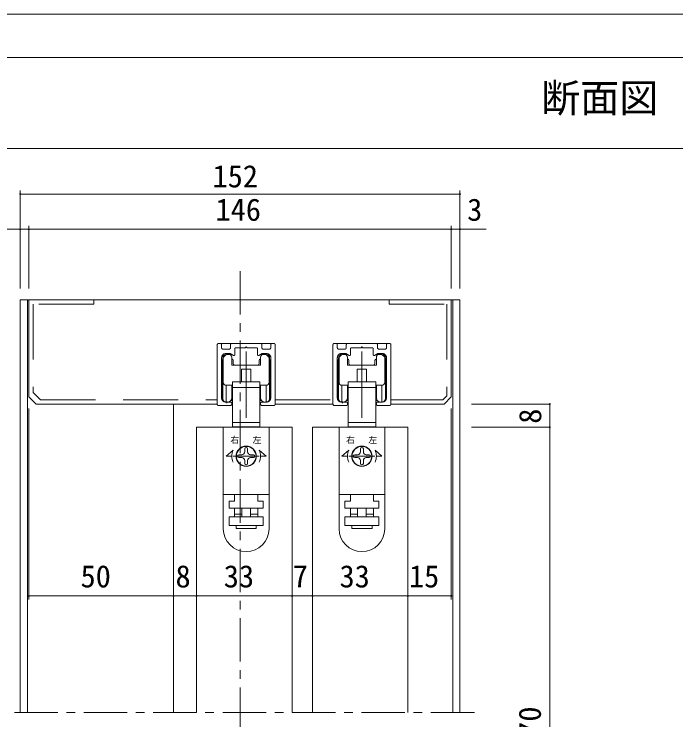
# Model space of a CAD drawing. Units: millimetres on the paper, enlarged 10 times, with parts at other scales. Extents: x -2000 to 2000, y -1385 to 1385.
# Drawn here: x -1469 to -707, y 572 to 1385 of the extents above; entities that cross this region are included whole.
import ezdxf
from ezdxf.enums import TextEntityAlignment as Align

# ---------------------------------------------------------------- set-up
doc = ezdxf.new("R2010")
doc.units = ezdxf.units.MM
doc.header["$LTSCALE"] = 10
for name, pattern in [('CHAIN1', [8, 5, -1, 1, -1]), ('USER2', [9.525, 6.35, -3.175]), ('USER3', [31.75, 15.875, -3.175, 3.175, -3.175, 3.175, -3.175]), ('USER4', [50.8, 31.75, -6.35, 6.35, -6.35])]:
    doc.linetypes.add(name, pattern=pattern)
doc.layers.add('1-1_0', color=7, linetype='Continuous', lineweight=20)
doc.layers.add('2-0_18', color=7, linetype='Continuous', lineweight=18)
doc.styles.add('ＭＳ ゴシック', font='')
doc.styles.get('ＭＳ ゴシック').set_extended_font_data('MS Gothic')

msp = doc.modelspace()

# ---------------------------------------------------------------- linework, layer by layer
at = {"layer": '1-1_0'}
for p, q in [((-1950, 1335), (380, 1335)), ((-1950, 1230), (380, 1230))]:
    msp.add_line(p, q, dxfattribs=at)
msp.add_lwpolyline([(-2000, -1385), (2000, -1385), (2000, 1385), (-2000, 1385)], close=True, dxfattribs=at)
at = {"layer": '2-0_18', "color": 4, "lineweight": 9}
for p, q in [((-1461.97, 1141.26), (-1461.97, 1181.84)), ((-955.31, 1141.26), (-955.31, 1181.84)), ((-1461.97, 1177.68), (-955.31, 1177.68)), ((-1461.97, 1069.01), (-1461.97, 1141.26)), ((-1451.97, 1069.01), (-1451.97, 1141.26)), ((-1451.97, 1069.01), (-1451.97, 1141.26)), ((-965.31, 1069.01), (-965.31, 1141.26)), ((-965.31, 1069.01), (-965.31, 1141.26)), ((-955.31, 1069.01), (-955.31, 1141.26)), ((-1451.97, 1137.09), (-965.31, 1137.09)), ((-941.97, 935.68), (-851.83, 935.68)), ((-1451.97, 930.68), (-1451.97, 710.51)), ((-965.31, 930.68), (-965.31, 710.51)), ((-941.97, 909.01), (-851.83, 909.01)), ((-851.83, 138.52), (-851.83, 909.01)), ((-1285.31, 714.67), (-1451.97, 714.67)), ((-1258.64, 714.67), (-1285.31, 714.67)), ((-1258.64, 714.67), (-1148.64, 714.67)), ((-1148.64, 714.67), (-1125.31, 714.67)), ((-1125.31, 714.67), (-1015.31, 714.67)), ((-1015.31, 714.67), (-965.31, 714.67))]:
    msp.add_line(p, q, dxfattribs=at)
at = {"layer": '2-0_18', "linetype": 'CHAIN1', "lineweight": 20}
for p, q in [((-1208.64, 1089.01), (-1208.64, 38.52)), ((-938.64, 580.19), (-1478.64, 580.19))]:
    msp.add_line(p, q, dxfattribs=at)
at = {"layer": '2-0_18', "lineweight": 20}
for p, q in [((-1461.97, 1055.68), (-1451.97, 1055.68)), ((-1461.97, 1055.68), (-1461.97, 580.19)), ((-1453.64, 1055.68), (-1453.64, 580.19)), ((-965.31, 1055.68), (-955.31, 1055.68)), ((-963.64, 1055.68), (-963.64, 580.19)), ((-955.31, 1055.68), (-955.31, 580.19)), ((-1234.89, 935.68), (-1234.89, 1004.01)), ((-1233.23, 1005.68), (-1171.56, 1005.68)), ((-1168.23, 1004.01), (-1168.23, 935.68)), ((-1101.56, 935.68), (-1101.56, 1004.01)), ((-1099.89, 1005.68), (-1038.23, 1005.68)), ((-1034.89, 1004.01), (-1034.89, 935.68)), ((-1225.05, 992.52), (-1227.41, 990.16)), ((-1223.87, 993.01), (-1221.56, 993.01)), ((-1181.56, 993.01), (-1179.25, 993.01)), ((-1178.07, 992.52), (-1175.72, 990.16)), ((-1091.72, 992.52), (-1094.07, 990.16)), ((-1090.54, 993.01), (-1088.23, 993.01)), ((-1048.23, 993.01), (-1045.92, 993.01)), ((-1044.74, 992.52), (-1042.38, 990.16)), ((-1228.89, 986.01), (-1228.89, 941.34)), ((-1227.89, 988.99), (-1227.89, 960.68)), ((-1218.23, 980.68), (-1218.23, 989.68)), ((-1216.56, 986.01), (-1216.56, 982.34)), ((-1186.56, 986.01), (-1186.56, 982.34)), ((-1184.89, 989.68), (-1184.89, 980.68)), ((-1175.23, 988.99), (-1175.23, 960.68)), ((-1174.23, 986.01), (-1174.23, 941.34)), ((-1095.56, 986.01), (-1095.56, 941.34)), ((-1094.56, 988.99), (-1094.56, 960.68)), ((-1084.89, 980.68), (-1084.89, 989.68)), ((-1083.23, 986.01), (-1083.23, 982.34)), ((-1053.23, 986.01), (-1053.23, 982.34)), ((-1051.56, 989.68), (-1051.56, 980.68)), ((-1041.89, 988.99), (-1041.89, 960.68)), ((-1040.89, 986.01), (-1040.89, 941.34)), ((-1184.89, 980.68), (-1218.23, 980.68)), ((-1206.89, 976.01), (-1206.89, 961.35)), ((-1196.23, 976.01), (-1206.89, 976.01)), ((-1196.23, 961.35), (-1196.23, 976.01)), ((-1051.56, 980.68), (-1084.89, 980.68)), ((-1073.56, 976.01), (-1073.56, 961.35)), ((-1062.89, 976.01), (-1073.56, 976.01)), ((-1062.89, 961.35), (-1062.89, 976.01)), ((-1185.7, 954.68), (-1185.7, 961.35)), ((-1052.37, 954.68), (-1052.37, 961.35)), ((-1218.23, 957.34), (-1224.56, 957.34)), ((-1217.42, 954.68), (-1185.7, 954.68)), ((-1217.42, 954.68), (-1217.42, 914.34)), ((-1185.7, 914.34), (-1185.7, 954.68)), ((-1184.89, 957.34), (-1178.56, 957.34)), ((-1084.89, 957.34), (-1091.23, 957.34)), ((-1084.08, 954.68), (-1052.37, 954.68)), ((-1084.08, 954.68), (-1084.08, 914.34)), ((-1052.37, 914.34), (-1052.37, 954.68)), ((-1051.56, 957.34), (-1045.23, 957.34)), ((-973.64, 935.68), (-965.31, 944.01)), ((-1443.64, 935.68), (-1234.89, 935.68)), ((-1440.31, 935.68), (-1405.31, 935.68)), ((-1285.31, 935.68), (-1285.31, 580.19)), ((-1219.5, 939.68), (-1217.42, 939.68)), ((-1185.7, 939.68), (-1183.62, 939.68)), ((-1168.23, 935.68), (-1101.56, 935.68)), ((-1086.17, 939.68), (-1084.08, 939.68)), ((-1052.37, 939.68), (-1050.29, 939.68)), ((-1034.89, 935.68), (-973.64, 935.68)), ((-973.64, 935.68), (-987.7, 935.68)), ((-1185.7, 909.34), (-1185.7, 914.34)), ((-1052.37, 909.34), (-1052.37, 914.34)), ((-1258.64, 909.01), (-1258.64, 580.19)), ((-1258.64, 909.01), (-1148.64, 909.01)), ((-1217.42, 909.34), (-1185.7, 909.34)), ((-1214.87, 909.34), (-1214.87, 909.01)), ((-1188.2, 909.01), (-1188.2, 909.34)), ((-1148.64, 909.01), (-1148.64, 580.19)), ((-1125.31, 909.01), (-1125.31, 580.19)), ((-1125.31, 909.01), (-1015.31, 909.01)), ((-1084.08, 909.34), (-1052.37, 909.34)), ((-1081.53, 909.34), (-1081.53, 909.01)), ((-1054.87, 909.01), (-1054.87, 909.34)), ((-1015.31, 909.01), (-1015.31, 580.19)), ((-1227.89, 792.01), (-1227.89, 831.34)), ((-1175.23, 792.01), (-1175.23, 831.34)), ((-1094.56, 792.01), (-1094.56, 831.34)), ((-1041.89, 792.01), (-1041.89, 831.34)), ((-1015.31, 834.92), (-1015.31, 710.51)), ((-1258.64, 796.23), (-1258.64, 710.51)), ((-1148.64, 796.23), (-1148.64, 710.51)), ((-1148.64, 796.23), (-1148.64, 710.51)), ((-1125.31, 796.23), (-1125.31, 710.51)), ((-1125.31, 796.23), (-1125.31, 710.51)), ((-1015.31, 796.23), (-1015.31, 710.51)), ((-1285.31, 756.27), (-1285.31, 710.51)), ((-1285.31, 756.27), (-1285.31, 710.51)), ((-1258.64, 756.27), (-1258.64, 710.51))]:
    msp.add_line(p, q, dxfattribs=at)
at = {"layer": '2-0_18', "color": 6, "linetype": 'USER3'}
for p, q in [((-1233.23, 1005.68), (-1231.56, 1005.68)), ((-1229.89, 1004.01), (-1229.89, 1000.68)), ((-1219.56, 1000.68), (-1219.56, 1004.01)), ((-1183.56, 1004.01), (-1183.56, 1000.68)), ((-1173.23, 1000.68), (-1173.23, 1004.01)), ((-1171.56, 1005.68), (-1169.89, 1005.68)), ((-1099.89, 1005.68), (-1098.23, 1005.68)), ((-1096.56, 1004.01), (-1096.56, 1000.68)), ((-1086.23, 1000.68), (-1086.23, 1004.01)), ((-1050.23, 1004.01), (-1050.23, 1000.68)), ((-1039.89, 1000.68), (-1039.89, 1004.01)), ((-1038.23, 1005.68), (-1036.56, 1005.68)), ((-1228.23, 999.01), (-1221.23, 999.01)), ((-1214.56, 992.66), (-1214.56, 999.68)), ((-1188.56, 999.68), (-1188.56, 992.66)), ((-1181.89, 999.01), (-1174.89, 999.01)), ((-1094.89, 999.01), (-1087.89, 999.01)), ((-1081.23, 992.66), (-1081.23, 999.68)), ((-1055.23, 999.68), (-1055.23, 992.66)), ((-1048.56, 999.01), (-1041.56, 999.01)), ((-1229.89, 989.01), (-1229.89, 943.01)), ((-1173.23, 943.01), (-1173.23, 989.01)), ((-1096.56, 989.01), (-1096.56, 943.01)), ((-1039.89, 943.01), (-1039.89, 989.01)), ((-1224.89, 938.01), (-1219.23, 938.01)), ((-1218.23, 937.01), (-1218.23, 935.68)), ((-1184.89, 935.68), (-1184.89, 937.01)), ((-1183.89, 938.01), (-1178.23, 938.01)), ((-1091.56, 938.01), (-1085.89, 938.01)), ((-1084.89, 937.01), (-1084.89, 935.68)), ((-1051.56, 935.68), (-1051.56, 937.01)), ((-1050.56, 938.01), (-1044.89, 938.01)), ((-1219.89, 934.01), (-1233.23, 934.01)), ((-1169.89, 934.01), (-1183.23, 934.01)), ((-1086.56, 934.01), (-1099.89, 934.01)), ((-1036.56, 934.01), (-1049.89, 934.01))]:
    msp.add_line(p, q, dxfattribs=at)
at = {"layer": '2-0_18', "color": 3, "linetype": 'USER4'}
for p, q in [((-1201.56, 996.41), (-1201.56, 919.74)), ((-1068.23, 996.41), (-1068.23, 919.74))]:
    msp.add_line(p, q, dxfattribs=at)
at = {"layer": '2-0_18'}
for p, q in [((-1228.56, 942.01), (-1228.56, 988.68)), ((-1174.56, 942.01), (-1174.56, 988.68)), ((-1095.23, 942.01), (-1095.23, 988.68)), ((-1041.23, 942.01), (-1041.23, 988.68)), ((-1224.58, 938.01), (-1224.56, 957.34)), ((-1218.23, 943.01), (-1218.23, 957.34)), ((-1218.23, 953.68), (-1217.42, 953.68)), ((-1184.89, 953.68), (-1185.7, 953.68)), ((-1184.89, 943.01), (-1184.89, 957.34)), ((-1178.54, 938.01), (-1178.56, 957.34)), ((-1091.24, 938.01), (-1091.23, 957.34)), ((-1084.89, 943.01), (-1084.89, 957.34)), ((-1084.89, 953.68), (-1084.08, 953.68)), ((-1051.56, 953.68), (-1052.37, 953.68)), ((-1051.56, 943.01), (-1051.56, 957.34)), ((-1045.21, 938.01), (-1045.23, 957.34)), ((-1224.56, 938.01), (-1223.23, 938.01)), ((-1178.56, 938.01), (-1179.89, 938.01)), ((-1091.23, 938.01), (-1089.89, 938.01)), ((-1045.23, 938.01), (-1046.56, 938.01)), ((-1227.89, 909.01), (-1227.89, 831.34)), ((-1175.23, 909.01), (-1227.89, 909.01)), ((-1175.23, 909.01), (-1175.23, 831.34)), ((-1094.56, 909.01), (-1094.56, 831.34)), ((-1041.89, 909.01), (-1094.56, 909.01)), ((-1041.89, 909.01), (-1041.89, 831.34)), ((-1224.66, 875.68), (-1216.69, 882.68)), ((-1203.23, 884.01), (-1203.23, 880.68)), ((-1199.89, 880.68), (-1199.89, 884.01)), ((-1178.46, 875.68), (-1186.44, 882.68)), ((-1091.32, 875.68), (-1083.35, 882.68)), ((-1069.89, 884.01), (-1069.89, 880.68)), ((-1066.56, 880.68), (-1066.56, 884.01)), ((-1045.13, 875.68), (-1053.1, 882.68)), ((-1224.66, 875.68), (-1218.23, 875.68)), ((-1216.45, 875.68), (-1186.67, 875.68)), ((-1206.56, 877.34), (-1209.89, 877.34)), ((-1209.89, 874.01), (-1206.56, 874.01)), ((-1203.23, 870.68), (-1203.23, 867.34)), ((-1199.89, 867.34), (-1199.89, 870.68)), ((-1193.23, 877.34), (-1196.56, 877.34)), ((-1196.56, 874.01), (-1193.23, 874.01)), ((-1178.46, 875.68), (-1184.89, 875.68)), ((-1091.32, 875.68), (-1084.89, 875.68)), ((-1083.12, 875.68), (-1053.34, 875.68)), ((-1073.23, 877.34), (-1076.56, 877.34)), ((-1076.56, 874.01), (-1073.23, 874.01)), ((-1069.89, 870.68), (-1069.89, 867.34)), ((-1066.56, 867.34), (-1066.56, 870.68)), ((-1059.89, 877.34), (-1063.23, 877.34)), ((-1063.23, 874.01), (-1059.89, 874.01)), ((-1045.13, 875.68), (-1051.56, 875.68)), ((-1175.23, 831.34), (-1227.89, 831.34)), ((-1214.89, 824.01), (-1214.89, 831.34)), ((-1188.23, 831.34), (-1188.23, 824.01)), ((-1041.89, 831.34), (-1094.56, 831.34)), ((-1081.56, 824.01), (-1081.56, 831.34)), ((-1054.89, 831.34), (-1054.89, 824.01)), ((-1214.89, 824.01), (-1221.23, 824.01)), ((-1221.23, 824.01), (-1221.23, 822.34)), ((-1181.89, 824.01), (-1188.23, 824.01)), ((-1181.89, 822.34), (-1181.89, 824.01)), ((-1181.89, 822.34), (-1181.89, 815.68)), ((-1081.56, 824.01), (-1087.89, 824.01)), ((-1087.89, 824.01), (-1087.89, 822.34)), ((-1048.56, 824.01), (-1054.89, 824.01)), ((-1048.56, 822.34), (-1048.56, 824.01)), ((-1048.56, 822.34), (-1048.56, 815.68)), ((-1214.89, 809.01), (-1214.89, 815.68)), ((-1206.56, 815.68), (-1206.56, 805.68)), ((-1196.56, 815.68), (-1196.56, 805.68)), ((-1188.23, 815.68), (-1188.23, 809.01)), ((-1081.56, 809.01), (-1081.56, 815.68)), ((-1073.23, 815.68), (-1073.23, 805.68)), ((-1063.23, 815.68), (-1063.23, 805.68)), ((-1054.89, 815.68), (-1054.89, 809.01)), ((-1221.23, 795.68), (-1221.23, 805.68)), ((-1221.23, 805.68), (-1181.89, 805.68)), ((-1214.89, 809.01), (-1206.56, 809.01)), ((-1214.89, 805.68), (-1214.89, 809.01)), ((-1087.89, 795.68), (-1087.89, 805.68)), ((-1087.89, 805.68), (-1048.56, 805.68)), ((-1081.56, 809.01), (-1073.23, 809.01)), ((-1081.56, 805.68), (-1081.56, 809.01)), ((-1213.23, 795.68), (-1213.23, 792.34)), ((-1079.89, 795.68), (-1079.89, 792.34))]:
    msp.add_line(p, q, dxfattribs=at)
at = {"layer": '2-0_18', "linetype": 'USER2', "lineweight": 20}
for p, q in [((-1438.64, 940.68), (-1446.97, 949.01)), ((-1438.64, 940.68), (-1234.89, 940.68)), ((-1168.23, 940.68), (-1101.56, 940.68)), ((-974.82, 940.68), (-1034.89, 940.68))]:
    msp.add_line(p, q, dxfattribs=at)
at = {"layer": '2-0_18', "color": 2}
for p, q in [((-1223.91, 938.81), (-1223.91, 936.87)), ((-1090.57, 938.81), (-1090.57, 936.87))]:
    msp.add_line(p, q, dxfattribs=at)
at = {"layer": '2-0_18', "color": 4, "lineweight": 9}
for points in [[(-1451.97, 1137.09), (-1461.97, 1137.09), (-1492.25, 1137.09)], [(-965.31, 1137.09), (-955.31, 1137.09), (-925.03, 1137.09)], [(-941.97, 935.68), (-851.83, 935.68), (-851.83, 909.01)]]:
    msp.add_lwpolyline(points, dxfattribs=at)
at = {"layer": '2-0_18', "lineweight": 20}
for points in [[(-965.31, 944.01), (-965.31, 1055.68), (-1451.97, 1055.68), (-1451.97, 944.01), (-1443.64, 935.68)], [(-1217.42, 954.68), (-1217.42, 961.35), (-1185.7, 961.35)], [(-1084.08, 954.68), (-1084.08, 961.35), (-1052.37, 961.35)], [(-1217.42, 909.34), (-1217.42, 914.34), (-1185.7, 914.34)], [(-1084.08, 909.34), (-1084.08, 914.34), (-1052.37, 914.34)]]:
    msp.add_lwpolyline(points, dxfattribs=at)
at = {"layer": '2-0_18', "linetype": 'USER2', "lineweight": 20}
for points in [[(-1376.97, 1055.68), (-1376.97, 1050.68), (-1446.97, 1050.68), (-1446.97, 949.01)], [(-1036.98, 1055.68), (-1036.98, 1050.68), (-970.31, 1050.68), (-970.31, 945.19), (-974.82, 940.68)]]:
    msp.add_lwpolyline(points, dxfattribs=at)
at = {"layer": '2-0_18', "color": 6, "linetype": 'USER3'}
for points in [[(-1217.89, 1005.68), (-1201.56, 1005.68), (-1185.23, 1005.68)], [(-1213.56, 1000.68), (-1202.56, 1000.68), (-1201.56, 1001.68), (-1200.56, 1000.68), (-1189.56, 1000.68)], [(-1084.56, 1005.68), (-1068.23, 1005.68), (-1051.89, 1005.68)], [(-1080.23, 1000.68), (-1069.23, 1000.68), (-1068.23, 1001.68), (-1067.23, 1000.68), (-1056.23, 1000.68)], [(-1216.06, 991.8), (-1219.89, 994.01), (-1224.89, 994.01)], [(-1178.23, 994.01), (-1183.23, 994.01), (-1187.06, 991.8)], [(-1082.73, 991.8), (-1086.56, 994.01), (-1091.56, 994.01)], [(-1044.89, 994.01), (-1049.89, 994.01), (-1053.73, 991.8)]]:
    msp.add_lwpolyline(points, dxfattribs=at)
at = {"layer": '2-0_18'}
for points in [[(-1181.89, 815.68), (-1221.23, 815.68), (-1221.23, 822.34)], [(-1048.56, 815.68), (-1087.89, 815.68), (-1087.89, 822.34)], [(-1181.89, 805.68), (-1181.89, 795.68), (-1221.23, 795.68)], [(-1196.56, 809.01), (-1188.23, 809.01), (-1188.23, 805.68)], [(-1048.56, 805.68), (-1048.56, 795.68), (-1087.89, 795.68)], [(-1063.23, 809.01), (-1054.89, 809.01), (-1054.89, 805.68)], [(-1189.89, 795.68), (-1189.89, 792.34), (-1213.23, 792.34)], [(-1056.56, 795.68), (-1056.56, 792.34), (-1079.89, 792.34)]]:
    msp.add_lwpolyline(points, dxfattribs=at)
for centre, radius in [((-1201.56, 875.68), 11.67), ((-1201.56, 875.68), 11.33), ((-1068.23, 875.68), 11.67), ((-1068.23, 875.68), 11.33)]:
    msp.add_circle(centre, radius, dxfattribs=at)
at = {"layer": '2-0_18', "color": 4, "lineweight": 9}
for centre, start, end in [((-1461.97, 1177.68), 0, 180), ((-1461.97, 1177.68), 180, 0), ((-955.31, 1177.68), 0, 180), ((-955.31, 1177.68), 180, 0), ((-1461.97, 1137.09), 0, 180), ((-1461.97, 1137.09), 180, 0), ((-1451.97, 1137.09), 0, 180), ((-1451.97, 1137.09), 0, 180), ((-1451.97, 1137.09), 180, 0), ((-1451.97, 1137.09), 180, 0), ((-965.31, 1137.09), 0, 180), ((-965.31, 1137.09), 0, 180), ((-965.31, 1137.09), 180, 0), ((-965.31, 1137.09), 180, 0), ((-955.31, 1137.09), 0, 180), ((-955.31, 1137.09), 180, 0), ((-851.83, 935.68), 90, 270), ((-851.83, 935.68), 90, 270), ((-851.83, 935.68), 270, 90), ((-851.83, 935.68), 270, 90), ((-851.83, 909.01), 90, 270), ((-851.83, 909.01), 90, 270), ((-851.83, 909.01), 270, 90), ((-851.83, 909.01), 270, 90), ((-1451.97, 714.67), 0, 180), ((-1451.97, 714.67), 180, 0), ((-1285.31, 714.67), 0, 180), ((-1285.31, 714.67), 0, 180), ((-1285.31, 714.67), 180, 0), ((-1285.31, 714.67), 180, 0), ((-1258.64, 714.67), 0, 180), ((-1258.64, 714.67), 0, 180), ((-1258.64, 714.67), 180, 0), ((-1258.64, 714.67), 180, 0), ((-1148.64, 714.67), 0, 180), ((-1148.64, 714.67), 0, 180), ((-1148.64, 714.67), 180, 0), ((-1148.64, 714.67), 180, 0), ((-1125.31, 714.67), 0, 180), ((-1125.31, 714.67), 0, 180), ((-1125.31, 714.67), 180, 0), ((-1125.31, 714.67), 180, 0), ((-1015.31, 714.67), 0, 180), ((-1015.31, 714.67), 0, 180), ((-1015.31, 714.67), 180, 0), ((-1015.31, 714.67), 180, 0), ((-965.31, 714.67), 0, 180), ((-965.31, 714.67), 180, 0)]:
    msp.add_arc(centre, 0.521, start, end, dxfattribs=at)
at = {"layer": '2-0_18', "color": 6, "linetype": 'USER3'}
for centre, radius, start, end in [((-1233.23, 1004.01), 1.67, 90, 180), ((-1231.56, 1004.01), 1.67, 360, 90), ((-1228.23, 1000.68), 1.67, 180, 270), ((-1221.23, 1000.68), 1.67, 270, 0), ((-1217.89, 1004.01), 1.67, 90, 180), ((-1213.56, 999.68), 1, 90, 180), ((-1189.56, 999.68), 1, 0, 90), ((-1185.23, 1004.01), 1.67, 360, 90), ((-1181.89, 1000.68), 1.67, 180, 270), ((-1174.89, 1000.68), 1.67, 270, 0), ((-1171.56, 1004.01), 1.67, 90, 180), ((-1169.89, 1004.01), 1.67, 360, 90), ((-1099.89, 1004.01), 1.67, 90, 180), ((-1098.23, 1004.01), 1.67, 360, 90), ((-1094.89, 1000.68), 1.67, 180, 270), ((-1087.89, 1000.68), 1.67, 270, 0), ((-1084.56, 1004.01), 1.67, 90, 180), ((-1080.23, 999.68), 1, 90, 180), ((-1056.23, 999.68), 1, 0, 90), ((-1051.89, 1004.01), 1.67, 360, 90), ((-1048.56, 1000.68), 1.67, 180, 270), ((-1041.56, 1000.68), 1.67, 270, 0), ((-1038.23, 1004.01), 1.67, 90, 180), ((-1036.56, 1004.01), 1.67, 360, 90), ((-1224.89, 989.01), 5, 90, 180), ((-1215.56, 992.66), 1, 240, 0), ((-1187.56, 992.66), 1, 180, 300), ((-1178.23, 989.01), 5, 0, 90), ((-1091.56, 989.01), 5, 90, 180), ((-1082.23, 992.66), 1, 240, 0), ((-1054.23, 992.66), 1, 180, 300), ((-1044.89, 989.01), 5, 0, 90), ((-1233.23, 935.68), 1.67, 180, 270), ((-1224.89, 943.01), 5, 180, 270), ((-1219.89, 935.68), 1.67, 270, 0), ((-1219.23, 937.01), 1, 360, 90), ((-1183.23, 935.68), 1.67, 180, 270), ((-1183.89, 937.01), 1, 90, 180), ((-1178.23, 943.01), 5, 270, 0), ((-1169.89, 935.68), 1.67, 270, 0), ((-1099.89, 935.68), 1.67, 180, 270), ((-1091.56, 943.01), 5, 180, 270), ((-1086.56, 935.68), 1.67, 270, 0), ((-1085.89, 937.01), 1, 360, 90), ((-1050.56, 937.01), 1, 90, 180), ((-1049.89, 935.68), 1.67, 180, 270), ((-1044.89, 943.01), 5, 270, 0), ((-1036.56, 935.68), 1.67, 270, 0)]:
    msp.add_arc(centre, radius, start, end, dxfattribs=at)
at = {"layer": '2-0_18'}
for centre, radius, start, end in [((-1224.56, 988.68), 4, 94.64843, 180), ((-1178.56, 988.68), 4, 0, 85.35157), ((-1091.23, 988.68), 4, 94.64843, 180), ((-1045.23, 988.68), 4, 0, 85.35157), ((-1224.56, 942.01), 4, 180, 270), ((-1223.23, 943.01), 5, 270, 0), ((-1179.89, 943.01), 5, 180, 270), ((-1178.56, 942.01), 4, 270, 0), ((-1091.23, 942.01), 4, 180, 270), ((-1089.89, 943.01), 5, 270, 0), ((-1046.56, 943.01), 5, 180, 270), ((-1045.23, 942.01), 4, 270, 0), ((-1201.56, 875.68), 16.67, 155.16542, 204.83459), ((-1206.56, 880.68), 3.33, 270, 0), ((-1201.56, 884.01), 1.67, 90, 180), ((-1201.56, 884.01), 1.67, 0, 90), ((-1196.56, 880.68), 3.33, 180, 270), ((-1201.56, 875.68), 16.67, 335.16541, 24.83458), ((-1068.23, 875.68), 16.67, 155.16542, 204.83459), ((-1073.23, 880.68), 3.33, 270, 0), ((-1068.23, 884.01), 1.67, 90, 180), ((-1068.23, 884.01), 1.67, 0, 90), ((-1063.23, 880.68), 3.33, 180, 270), ((-1068.23, 875.68), 16.67, 335.16541, 24.83458), ((-1209.89, 875.68), 1.67, 90, 180), ((-1209.89, 875.68), 1.67, 180, 270), ((-1206.56, 870.68), 3.33, 0, 90), ((-1196.56, 870.68), 3.33, 90, 180), ((-1193.23, 875.68), 1.67, 0, 90), ((-1193.23, 875.68), 1.67, 270, 0), ((-1076.56, 875.68), 1.67, 90, 180), ((-1076.56, 875.68), 1.67, 180, 270), ((-1073.23, 870.68), 3.33, 0, 90), ((-1063.23, 870.68), 3.33, 90, 180), ((-1059.89, 875.68), 1.67, 0, 90), ((-1059.89, 875.68), 1.67, 270, 0), ((-1201.56, 867.34), 1.67, 180, 270), ((-1201.56, 867.34), 1.67, 270, 0), ((-1068.23, 867.34), 1.67, 180, 270), ((-1068.23, 867.34), 1.67, 270, 0)]:
    msp.add_arc(centre, radius, start, end, dxfattribs=at)
at = {"layer": '2-0_18', "lineweight": 20}
for centre, radius, start, end in [((-1223.87, 991.34), 1.67, 90, 135), ((-1221.56, 989.68), 3.33, 360, 90), ((-1181.56, 989.68), 3.33, 90, 180), ((-1179.25, 991.34), 1.67, 45, 90), ((-1090.54, 991.34), 1.67, 90, 135), ((-1088.23, 989.68), 3.33, 360, 90), ((-1048.23, 989.68), 3.33, 90, 180), ((-1045.92, 991.34), 1.67, 45, 90), ((-1227.23, 986.01), 1.67, 143.10953, 180), ((-1226.23, 988.99), 1.67, 135, 180), ((-1218.23, 986.01), 1.67, 360, 90), ((-1184.89, 986.01), 1.67, 90, 180), ((-1176.89, 988.99), 1.67, 0, 45), ((-1175.89, 986.01), 1.67, 0, 36.78801), ((-1093.89, 986.01), 1.67, 143.10953, 180), ((-1092.89, 988.99), 1.67, 135, 180), ((-1084.89, 986.01), 1.67, 360, 90), ((-1051.56, 986.01), 1.67, 90, 180), ((-1043.56, 988.99), 1.67, 0, 45), ((-1042.56, 986.01), 1.67, 0, 36.78801), ((-1214.89, 982.34), 1.67, 180, 270), ((-1188.23, 982.34), 1.67, 270, 0), ((-1081.56, 982.34), 1.67, 180, 270), ((-1054.89, 982.34), 1.67, 270, 0), ((-1224.56, 960.68), 3.33, 180, 270), ((-1178.56, 960.68), 3.33, 270, 360), ((-1091.23, 960.68), 3.33, 180, 270), ((-1045.23, 960.68), 3.33, 270, 360), ((-1218.23, 954.01), 3.33, 75.95044, 90), ((-1184.89, 954.01), 3.33, 90, 104.0179), ((-1084.89, 954.01), 3.33, 75.95044, 90), ((-1051.56, 954.01), 3.33, 90, 104.0179), ((-1227.23, 941.34), 1.67, 180, 245.90184), ((-1175.89, 941.34), 1.67, 294.19339, 360), ((-1093.89, 941.34), 1.67, 180, 245.90184), ((-1042.56, 941.34), 1.67, 294.19339, 360), ((-1201.56, 792.01), 26.33, 180, 0), ((-1068.23, 792.01), 26.33, 180, 0)]:
    msp.add_arc(centre, radius, start, end, dxfattribs=at)

# ---------------------------------------------------------------- texts
at = {"layer": '1-1_0', "style": 'ＭＳ ゴシック'}
msp.add_text('断面図', height=32.99, dxfattribs=at).set_placement((-861.74, 1261.98), align=Align.BOTTOM_LEFT)
at = {"layer": '2-0_18', "style": 'ＭＳ ゴシック'}
for s, height, p in [('152', 25.66, (-1240.34, 1177.68)), ('146', 25.66, (-1236.89, 1139.18)), ('3', 25.66, (-946.97, 1139.18)), ('右', 7.33, (-1219.79, 888.54)), ('左', 7.33, (-1194.2, 888.34)), ('右', 7.33, (-1086.46, 888.54)), ('左', 7.33, (-1060.87, 888.34)), ('50', 25.66, (-1392.36, 716.76)), ('8', 25.66, (-1282.95, 716.76)), ('33', 25.66, (-1227.36, 716.76)), ('7', 25.66, (-1147.95, 716.76)), ('33', 25.66, (-1094.03, 716.76)), ('15', 25.66, (-1014.03, 716.76))]:
    msp.add_text(s, height=height, dxfattribs=at).set_placement(p, align=Align.BOTTOM_LEFT)
for s, p in [('8', (-853.92, 913.04)), ('DH:1,970', (-854.34, 447.66))]:
    msp.add_text(s, height=25.66, rotation=90, dxfattribs=at).set_placement(p, align=Align.BOTTOM_LEFT)

doc.saveas('drawing.dxf')
